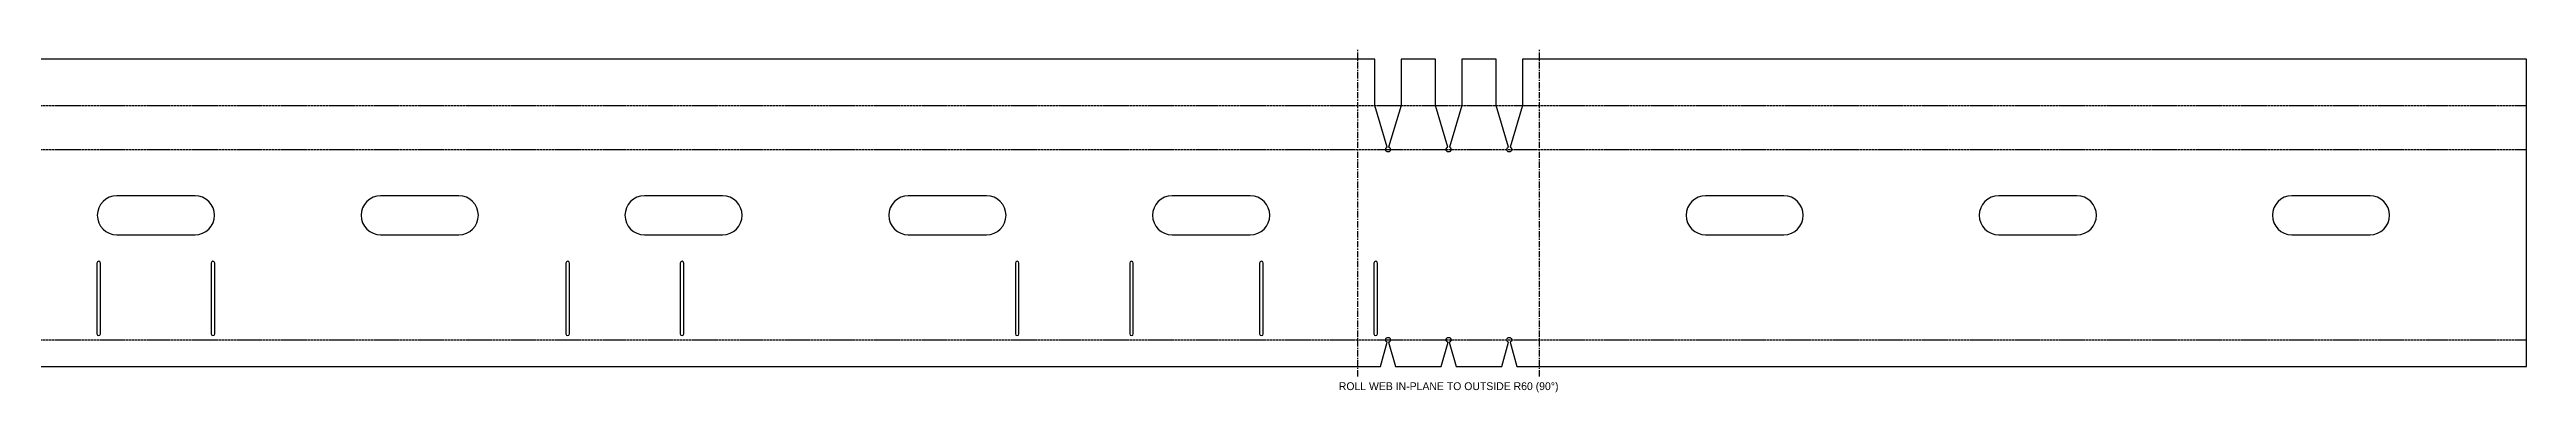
# Model space of a CAD drawing. Header units: millimetres. Extents: x 0 to 2426, y -13 to 169.
# Drawn here: x 1159 to 2426, y -13 to 162 of the extents above; entities that cross this region are included whole.
import ezdxf
from ezdxf.enums import TextEntityAlignment as Align

# ---------------------------------------------------------------- set-up
doc = ezdxf.new("R2010")
doc.units = ezdxf.units.MM
doc.linetypes.add('CENTER', pattern=[5.08, 3.175, -0.635, 0.635, -0.635])
doc.linetypes.add('DASHED', pattern=[1.524, 1.27, -0.254])
for name, color, linetype in [('BEND', 2, 'DASHED'), ('CUT', 7, 'Continuous'), ('ROLL', 4, 'CENTER')]:
    doc.layers.add(name, color=color, linetype=linetype)

msp = doc.modelspace()

# ---------------------------------------------------------------- linework, layer by layer
at = {"layer": 'BEND'}
for p, q in [((0, 133.5), (2426.1, 133.5)), ((0, 111.1), (2426.1, 111.1)), ((0, 13.7), (2426.1, 13.7))]:
    msp.add_line(p, q, dxfattribs=at)
at = {"layer": 'CUT'}
msp.add_lwpolyline([(586.4, 0), (1839.7, 0), (1843.2, 12.5), (1843.1, 12.5), (1842.9, 12.7), (1842.7, 12.8), (1842.5, 13), (1842.4, 13.2), (1842.4, 13.5), (1842.3, 13.7), (1842.4, 13.9), (1842.4, 14.2), (1842.5, 14.4), (1842.7, 14.6), (1842.9, 14.7), (1843.1, 14.9), (1843.3, 14.9), (1843.6, 14.9), (1843.8, 14.9), (1844.1, 14.9), (1844.3, 14.7), (1844.5, 14.6), (1844.6, 14.4), (1844.7, 14.2), (1844.8, 13.9), (1844.8, 13.7), (1844.8, 13.5), (1844.7, 13.2), (1844.6, 13), (1844.5, 12.8), (1844.3, 12.7), (1844.1, 12.5), (1843.9, 12.5), (1847.4, 0), (1870.8, 0), (1874.3, 12.5), (1874.1, 12.5), (1873.9, 12.7), (1873.7, 12.8), (1873.6, 13), (1873.4, 13.2), (1873.4, 13.5), (1873.4, 13.7), (1873.4, 13.9), (1873.4, 14.2), (1873.6, 14.4), (1873.7, 14.6), (1873.9, 14.7), (1874.1, 14.9), (1874.4, 14.9), (1874.6, 14.9), (1874.8, 14.9), (1875.1, 14.9), (1875.3, 14.7), (1875.5, 14.6), (1875.6, 14.4), (1875.8, 14.2), (1875.8, 13.9), (1875.9, 13.7), (1875.8, 13.5), (1875.8, 13.2), (1875.6, 13), (1875.5, 12.8), (1875.3, 12.7), (1875.1, 12.5), (1874.9, 12.5), (1878.4, 0), (1901.8, 0), (1905.3, 12.5), (1905.1, 12.5), (1904.9, 12.7), (1904.7, 12.8), (1904.6, 13), (1904.5, 13.2), (1904.4, 13.5), (1904.4, 13.7), (1904.4, 13.9), (1904.5, 14.2), (1904.6, 14.4), (1904.7, 14.6), (1904.9, 14.7), (1905.1, 14.9), (1905.4, 14.9), (1905.6, 14.9), (1905.9, 14.9), (1906.1, 14.9), (1906.3, 14.7), (1906.5, 14.6), (1906.7, 14.4), (1906.8, 14.2), (1906.9, 13.9), (1906.9, 13.7), (1906.9, 13.5), (1906.8, 13.2), (1906.7, 13), (1906.5, 12.8), (1906.3, 12.7), (1906.1, 12.5), (1906, 12.5), (1909.5, 0), (2426.1, 0), (2426.1, 157.2), (1912.4, 157.2), (1912.4, 133.5), (1906, 112.3), (1906.1, 112.2), (1906.3, 112.1), (1906.5, 112), (1906.7, 111.8), (1906.8, 111.6), (1906.9, 111.3), (1906.9, 111.1), (1906.9, 110.8), (1906.8, 110.6), (1906.7, 110.4), (1906.5, 110.2), (1906.3, 110.1), (1906.1, 109.9), (1905.9, 109.9), (1905.6, 109.8), (1905.4, 109.9), (1905.1, 109.9), (1904.9, 110.1), (1904.7, 110.2), (1904.6, 110.4), (1904.5, 110.6), (1904.4, 110.8), (1904.4, 111.1), (1904.4, 111.3), (1904.5, 111.6), (1904.6, 111.8), (1904.7, 112), (1904.9, 112.1), (1905.1, 112.2), (1905.3, 112.3), (1898.9, 133.5), (1898.9, 157.2), (1881.3, 157.2), (1881.3, 133.5), (1875, 112.3), (1875.1, 112.2), (1875.3, 112.1), (1875.5, 112), (1875.6, 111.8), (1875.8, 111.6), (1875.8, 111.3), (1875.9, 111.1), (1875.8, 110.8), (1875.8, 110.6), (1875.6, 110.4), (1875.5, 110.2), (1875.3, 110.1), (1875.1, 109.9), (1874.8, 109.9), (1874.6, 109.8), (1874.4, 109.9), (1874.1, 109.9), (1873.9, 110.1), (1873.7, 110.2), (1873.6, 110.4), (1873.4, 110.6), (1873.4, 110.8), (1873.4, 111.1), (1873.4, 111.3), (1873.4, 111.6), (1873.6, 111.8), (1873.7, 112), (1873.9, 112.1), (1874.1, 112.2), (1874.2, 112.3), (1867.9, 133.5), (1867.9, 157.2), (1850.3, 157.2), (1850.3, 133.5), (1843.9, 112.3), (1844.1, 112.2), (1844.3, 112.1), (1844.5, 112), (1844.6, 111.8), (1844.7, 111.6), (1844.8, 111.3), (1844.8, 111.1), (1844.8, 110.8), (1844.7, 110.6), (1844.6, 110.4), (1844.5, 110.2), (1844.3, 110.1), (1844.1, 109.9), (1843.8, 109.9), (1843.6, 109.8), (1843.3, 109.9), (1843.1, 109.9), (1842.9, 110.1), (1842.7, 110.2), (1842.5, 110.4), (1842.4, 110.6), (1842.4, 110.8), (1842.3, 111.1), (1842.4, 111.3), (1842.4, 111.6), (1842.5, 111.8), (1842.7, 112), (1842.9, 112.1), (1843.1, 112.2), (1843.2, 112.3), (1836.8, 133.5), (1836.8, 157.2), (589.3, 157.2)], dxfattribs=at)
for points in [[(1233.1, 67.4, 1), (1233.1, 87.4), (1193.1, 87.4, 1), (1193.1, 67.4)], [(1368.1, 67.4, 1), (1368.1, 87.4), (1328.1, 87.4, 1), (1328.1, 67.4)], [(1503.1, 67.4, 1), (1503.1, 87.4), (1463.1, 87.4, 1), (1463.1, 67.4)], [(1638.1, 67.4, 1), (1638.1, 87.4), (1598.1, 87.4, 1), (1598.1, 67.4)], [(1773.1, 67.4, 1), (1773.1, 87.4), (1733.1, 87.4, 1), (1733.1, 67.4)], [(2046.1, 67.4, 1), (2046.1, 87.4), (2006.1, 87.4, 1), (2006.1, 67.4)], [(2196.1, 67.4, 1), (2196.1, 87.4), (2156.1, 87.4, 1), (2156.1, 67.4)], [(2346.1, 67.4, 1), (2346.1, 87.4), (2306.1, 87.4, 1), (2306.1, 67.4)], [(1182.9, 16.8, 1), (1184.7, 16.8), (1184.7, 53, 1), (1182.9, 53)], [(1241.4, 16.8, 1), (1243.2, 16.8), (1243.2, 53, 1), (1241.4, 53)], [(1422.9, 16.8, 1), (1424.7, 16.8), (1424.7, 53, 1), (1422.9, 53)], [(1481.4, 16.8, 1), (1483.2, 16.8), (1483.2, 53, 1), (1481.4, 53)], [(1652.9, 16.8, 1), (1654.7, 16.8), (1654.7, 53, 1), (1652.9, 53)], [(1711.4, 16.8, 1), (1713.2, 16.8), (1713.2, 53, 1), (1711.4, 53)], [(1777.9, 16.8, 1), (1779.7, 16.8), (1779.7, 53, 1), (1777.9, 53)], [(1836.4, 16.8, 1), (1838.2, 16.8), (1838.2, 53, 1), (1836.4, 53)]]:
    msp.add_lwpolyline(points, format="xyb", close=True, dxfattribs=at)
at = {"layer": 'ROLL'}
for p, q in [((1828.1, -5), (1828.1, 162.2)), ((1921.1, -5), (1921.1, 162.2))]:
    msp.add_line(p, q, dxfattribs=at)

# ---------------------------------------------------------------- texts
msp.add_text('ROLL WEB IN-PLANE TO OUTSIDE R60 (90°)', height=4, dxfattribs=at).set_placement((1874.6, -12), align=Align.CENTER)

doc.saveas('drawing.dxf')
